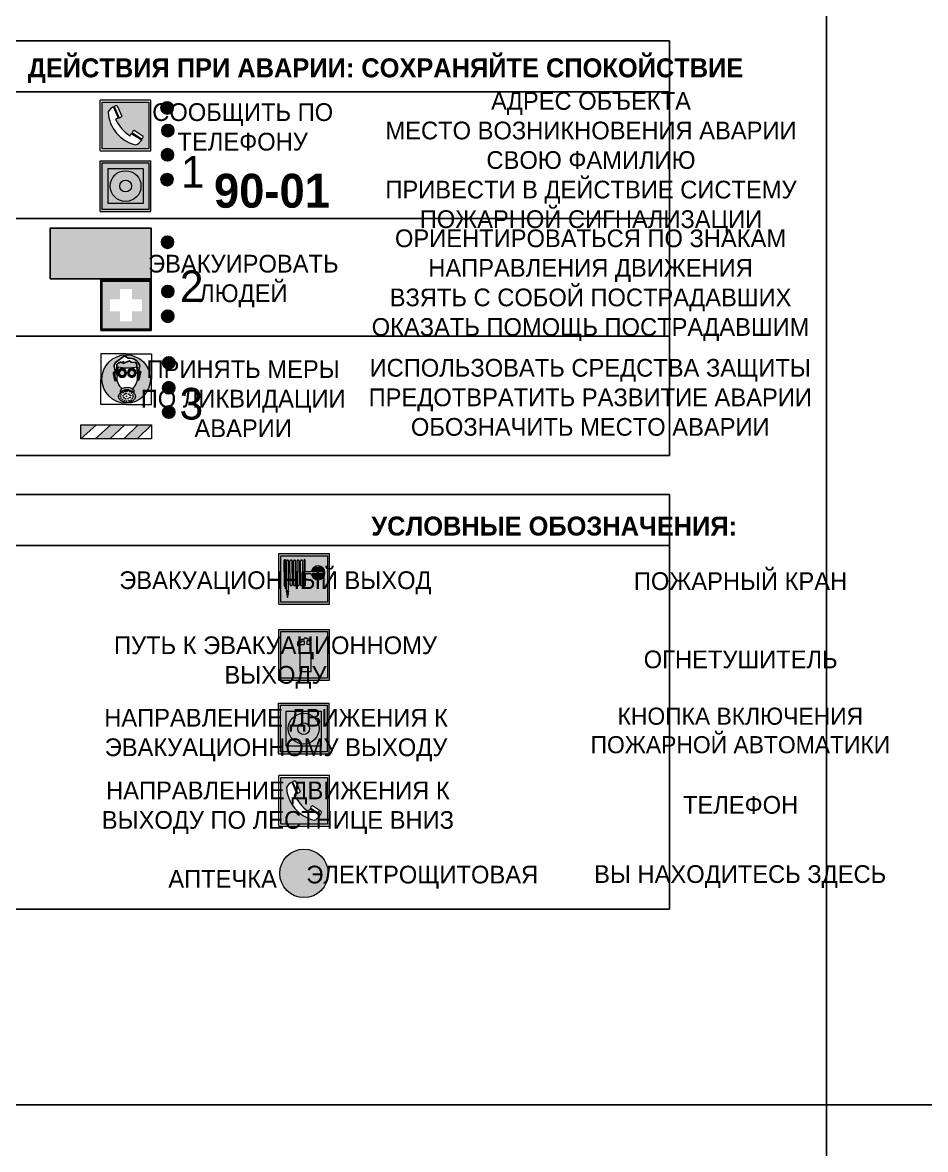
# Model space of a CAD drawing. Header units: millimetres. Extents: x 13810 to 67229, y 12374 to 21950.
# Drawn here: x 25297.8 to 25440.4, y 14932.6 to 15110.5 of the extents above; entities that cross this region are included whole.
import ezdxf

# ---------------------------------------------------------------- set-up
doc = ezdxf.new("R2010")
doc.units = ezdxf.units.MM
doc.styles.add('обычный', font='arial.ttf')

# ---------------------------------------------------------------- blocks, each defined once
blk = doc.blocks.new('A$C38D26F80')
h = blk.add_hatch(color=5)
h.dxf.hatch_style = 1
h.paths.add_polyline_path([(-8.77, -4.48, 1), (-0.19, -4.48, 1)])
h.paths.add_polyline_path([(-6.75, -3.58), (-6.75, -3.31), (-6.62, -3.22), (-6.5, -3.22), (-6.42, -3.3), (-6.39, -3.28), (-6.59, -2.23), (-6.59, -2.01), (-6.38, -1.58), (-4.76, -0.4), (-4.13, -0.79, -0.362848), (-2.1, -2.1, -0.201049), (-2.17, -2.48, 0.085434), (-2.26, -3.13), (-1.9, -3.16), (-2.25, -4.7), (-2.4, -4.59), (-2.43, -4.34), (-2.36, -4.34), (-2.14, -3.34), (-2.47, -3.42), (-2.58, -1.95), (-2.77, -1.58), (-3.58, -1.52), (-3.92, -1.26), (-5.05, -1.73), (-4.87, -1.39), (-5.41, -1.6), (-5.41, -1.46), (-6.13, -1.87), (-6.18, -3.5), (-6.56, -3.47), (-6.37, -4.59), (-6.16, -4.43), (-6.16, -4.66), (-6.36, -4.79), (-6.37, -4.8), (-6.51, -4.76)], flags=16)
h.paths.add_polyline_path([(-6.51, -4.76), (-6.36, -4.79), (-6.37, -4.8)], flags=0)
h.paths.add_polyline_path([(-5.92, -2.34, 0.089508), (-2.67, -2.35), (-2.48, -3.88, -0.268602), (-3.4, -6.18, 0.262449), (-5.2, -6.18, -0.268602), (-6.11, -3.88)], flags=16)
edge = h.paths.add_edge_path(flags=16)
edge.add_ellipse((-5.19, -3.41), major_axis=(0, 0.842), ratio=0.848992, start_angle=0, end_angle=360)
edge = h.paths.add_edge_path(flags=0)
edge.add_ellipse((-5.19, -3.39), major_axis=(0, 0.665), ratio=0.853798, start_angle=0, end_angle=360)
edge = h.paths.add_edge_path(flags=0)
edge.add_ellipse((-5.19, -3.4), major_axis=(0, 0.528), ratio=0.864094, start_angle=0, end_angle=360)
edge = h.paths.add_edge_path(flags=16)
edge.add_ellipse((-3.47, -3.4), major_axis=(0, 0.842), ratio=0.848992, start_angle=0, end_angle=360)
h.paths.add_polyline_path([(-3.13, -6.45), (-3.13, -6.84, 0.383174), (-5.57, -6.85), (-5.57, -6.49, -0.369952)], flags=16)
edge = h.paths.add_edge_path(flags=0)
edge.add_ellipse((-3.47, -3.39), major_axis=(0, 0.665), ratio=0.853798, start_angle=0, end_angle=360)
edge = h.paths.add_edge_path(flags=0)
edge.add_ellipse((-3.47, -3.4), major_axis=(0, 0.528), ratio=0.864094, start_angle=0, end_angle=360)
edge = h.paths.add_edge_path(flags=16)
edge.add_ellipse((-4.34, -7.57), major_axis=(-1.48, 0), ratio=0.744955, start_angle=0, end_angle=360)
h.paths.add_polyline_path([(-5.01, -6.85, -1), (-5.15, -6.85, -1)], flags=0)
h.paths.add_polyline_path([(-5.33, -7.14, -1), (-5.47, -7.14, -1)], flags=0)
h.paths.add_polyline_path([(-4.61, -6.71, -1), (-4.74, -6.71, -1)], flags=16)
h.paths.add_polyline_path([(-5.43, -7.51, -1), (-5.57, -7.51, -1)], flags=0)
h.paths.add_polyline_path([(-4.26, -6.67, -1), (-4.4, -6.67, -1)], flags=16)
h.paths.add_polyline_path([(-4.74, -7.14, -1), (-4.88, -7.14, -1)], flags=0)
h.paths.add_polyline_path([(-4.93, -7.43, -1), (-5.07, -7.43, -1)], flags=0)
h.paths.add_polyline_path([(-4.41, -7.07, -1), (-4.54, -7.07, -1)], flags=0)
h.paths.add_polyline_path([(-5.33, -7.87, -1), (-5.46, -7.87, -1)], flags=0)
h.paths.add_polyline_path([(-3.8, -6.71, -1), (-3.94, -6.71, -1)], flags=16)
h.paths.add_polyline_path([(-4.85, -7.78, -1), (-4.98, -7.78, -1)], flags=0)
h.paths.add_polyline_path([(-3.96, -7.14, -1), (-4.1, -7.14, -1)], flags=0)
h.paths.add_polyline_path([(-4.33, -7.53, -1), (-4.47, -7.53, -1)], flags=0)
h.paths.add_polyline_path([(-5.09, -8.12, -1), (-5.23, -8.12, -1)], flags=0)
h.paths.add_polyline_path([(-3.5, -6.94, -1), (-3.64, -6.94, -1)], flags=0)
h.paths.add_polyline_path([(-4.54, -7.97, -1), (-4.68, -7.97, -1)], flags=0)
h.paths.add_polyline_path([(-3.66, -7.39, -1), (-3.8, -7.39, -1)], flags=0)
h.paths.add_polyline_path([(-4.73, -8.35, -1), (-4.86, -8.35, -1)], flags=0)
h.paths.add_polyline_path([(-4.09, -7.96, -1), (-4.23, -7.96, -1)], flags=0)
h.paths.add_polyline_path([(-3.77, -7.74, -1), (-3.91, -7.74, -1)], flags=0)
h.paths.add_polyline_path([(-3.22, -7.27, -1), (-3.35, -7.27, -1)], flags=0)
h.paths.add_polyline_path([(-4.34, -8.4, -1), (-4.47, -8.4, -1)], flags=0)
h.paths.add_polyline_path([(-3.16, -7.61, -1), (-3.3, -7.61, -1)], flags=0)
h.paths.add_polyline_path([(-3.9, -8.35, -1), (-4.04, -8.35, -1)], flags=0)
h.paths.add_polyline_path([(-3.32, -7.91, -1), (-3.46, -7.91, -1)], flags=0)
h.paths.add_polyline_path([(-3.55, -8.23, -1), (-3.69, -8.23, -1)], flags=0)
at = {"color": 5, "lineweight": 5}
for p, q in [((-4.48, 0), (-8.96, 0)), ((-8.96, 0), (-8.96, -4.48)), ((-4.48, 0), (0, 0)), ((0, 0), (0, -4.48)), ((-6.59, -2.01), (-6.38, -1.58)), ((-6.38, -1.58), (-4.76, -0.4)), ((-6.13, -1.87), (-6.18, -3.5)), ((-5.41, -1.46), (-6.13, -1.87)), ((-4.87, -1.39), (-5.41, -1.6)), ((-5.41, -1.6), (-5.41, -1.46)), ((-3.92, -1.26), (-5.05, -1.73)), ((-5.05, -1.73), (-4.87, -1.39)), ((-4.76, -0.4), (-4.13, -0.79)), ((-3.58, -1.52), (-3.92, -1.26)), ((-2.77, -1.58), (-3.58, -1.52)), ((-2.58, -1.95), (-2.77, -1.58)), ((-2.47, -3.42), (-2.58, -1.95)), ((-6.75, -3.31), (-6.62, -3.22)), ((-6.75, -3.58), (-6.75, -3.31)), ((-6.51, -4.76), (-6.75, -3.58)), ((-6.62, -3.22), (-6.5, -3.22)), ((-6.59, -2.23), (-6.59, -2.01)), ((-6.39, -3.28), (-6.59, -2.23)), ((-6.18, -3.5), (-6.56, -3.47)), ((-6.56, -3.47), (-6.37, -4.59)), ((-6.5, -3.22), (-6.42, -3.3)), ((-6.42, -3.3), (-6.39, -3.28)), ((-5.92, -2.34), (-6.11, -3.88)), ((-2.67, -2.34), (-2.48, -3.88)), ((-2.14, -3.34), (-2.47, -3.42)), ((-2.36, -4.34), (-2.14, -3.34)), ((-1.9, -3.16), (-2.26, -3.13)), ((-2.25, -4.7), (-1.9, -3.16)), ((-8.96, -8.96), (-8.96, -4.48)), ((-6.37, -4.8), (-6.51, -4.76)), ((-6.37, -4.59), (-6.16, -4.43)), ((-6.16, -4.66), (-6.37, -4.8)), ((-6.16, -4.43), (-6.16, -4.66)), ((-2.43, -4.34), (-2.4, -4.59)), ((-2.43, -4.34), (-2.36, -4.34)), ((-2.4, -4.59), (-2.25, -4.7)), ((0, -8.96), (0, -4.48)), ((-5.57, -6.49), (-5.57, -6.85)), ((-3.13, -6.45), (-3.13, -6.84)), ((-4.48, -8.96), (-8.96, -8.96)), ((-4.48, -8.96), (0, -8.96))]:
    blk.add_line(p, q, dxfattribs=at)
at = {"color": 5}
for p, q in [((-6.59, -2.01), (-6.38, -1.58)), ((-6.38, -1.58), (-4.76, -0.4)), ((-6.13, -1.87), (-6.18, -3.5)), ((-5.41, -1.46), (-6.13, -1.87)), ((-4.87, -1.39), (-5.41, -1.6)), ((-5.41, -1.6), (-5.41, -1.46)), ((-3.92, -1.26), (-5.05, -1.73)), ((-5.05, -1.73), (-4.87, -1.39)), ((-4.76, -0.4), (-4.13, -0.79)), ((-3.58, -1.52), (-3.92, -1.26)), ((-2.77, -1.58), (-3.58, -1.52)), ((-2.58, -1.95), (-2.77, -1.58)), ((-2.47, -3.42), (-2.58, -1.95)), ((-6.75, -3.31), (-6.62, -3.22)), ((-6.75, -3.58), (-6.75, -3.31)), ((-6.51, -4.76), (-6.75, -3.58)), ((-6.62, -3.22), (-6.5, -3.22)), ((-6.59, -2.23), (-6.59, -2.01)), ((-6.39, -3.28), (-6.59, -2.23)), ((-6.18, -3.5), (-6.56, -3.47)), ((-6.56, -3.47), (-6.37, -4.59)), ((-6.5, -3.22), (-6.42, -3.3)), ((-6.42, -3.3), (-6.39, -3.28)), ((-2.14, -3.34), (-2.47, -3.42)), ((-2.36, -4.34), (-2.14, -3.34)), ((-2.26, -3.13), (-1.9, -3.16)), ((-1.9, -3.16), (-2.25, -4.7)), ((-6.37, -4.8), (-6.51, -4.76)), ((-6.36, -4.79), (-6.51, -4.76)), ((-6.37, -4.59), (-6.16, -4.43)), ((-6.16, -4.66), (-6.37, -4.8)), ((-6.16, -4.66), (-6.36, -4.79)), ((-6.16, -4.43), (-6.16, -4.66)), ((-2.4, -4.59), (-2.43, -4.34)), ((-2.43, -4.34), (-2.36, -4.34)), ((-2.25, -4.7), (-2.4, -4.59))]:
    blk.add_line(p, q, dxfattribs=at)
at = {"color": 5, "lineweight": 5}
for centre, radius in [((-4.48, -4.48), 4.29), ((-5.5, -7.51), 0.0678), ((-5.4, -7.14), 0.0678), ((-5.4, -7.87), 0.0678), ((-5.08, -6.85), 0.0678), ((-5, -7.43), 0.0678), ((-4.91, -7.78), 0.0678), ((-4.81, -7.14), 0.0678), ((-4.67, -6.71), 0.0678), ((-4.61, -7.97), 0.0678), ((-4.47, -7.07), 0.0678), ((-4.4, -7.53), 0.0678), ((-4.33, -6.67), 0.0678), ((-4.16, -7.96), 0.0678), ((-4.03, -7.14), 0.0678), ((-3.87, -6.71), 0.0678), ((-3.84, -7.74), 0.0678), ((-3.73, -7.39), 0.0678), ((-3.57, -6.94), 0.0678), ((-3.39, -7.91), 0.0678), ((-3.28, -7.27), 0.0678), ((-3.23, -7.61), 0.0678), ((-5.16, -8.12), 0.0678), ((-4.79, -8.35), 0.0678), ((-4.4, -8.4), 0.0678), ((-3.97, -8.35), 0.0678), ((-3.62, -8.23), 0.0678)]:
    blk.add_circle(centre, radius, dxfattribs=at)
at = {"color": 5}
for centre, radius, start, end in [((-3.89, -2.66), 1.88, 17.387, 97.1599), ((-0.35, -3.07), 1.91, 162.2553, 181.7878), ((-2.6, -2.2), 0.511, 326.3906, 11.8614)]:
    blk.add_arc(centre, radius, start, end, dxfattribs=at)
at = {"color": 5, "lineweight": 5}
for centre, radius, start, end in [((-3.66, -4.24), 2.47, 171.573, 231.7124), ((-4.28, 6.66), 9.15, 259.6987, 280.1569), ((-4.93, -4.24), 2.47, 308.2876, 8.427), ((-0.47, -3.05), 1.79, 161.5846, 182.4584), ((-2.6, -2.2), 0.513, 326.4781, 11.7739), ((-4.3, -7.78), 1.83, 60.5889, 119.4111), ((-4.33, -7.88), 1.87, 50.358, 131.5662), ((-4.34, -8.2), 1.82, 48.4943, 132.3565)]:
    blk.add_arc(centre, radius, start, end, dxfattribs=at)
for centre, major_axis, ratio in [((-5.19, -3.41), (0, 0.842), 0.848992), ((-5.19, -3.39), (0, 0.665), 0.853798), ((-5.19, -3.4), (0, 0.528), 0.864094), ((-3.47, -3.4), (0, 0.842), 0.848992), ((-3.47, -3.39), (0, 0.665), 0.853798), ((-3.47, -3.4), (0, 0.528), 0.864094), ((-4.34, -7.57), (-1.48, 0), 0.744955)]:
    blk.add_ellipse(centre, major_axis=major_axis, ratio=ratio, dxfattribs=at)
blk = doc.blocks.new('A$C47DD6509')
at = {"lineweight": 5}
for points in [[(-8.69, 0), (-11.19, 0), (-11.19, -2.22)], [(-4.22, 0), (-6.45, 0), (-8.91, -2.22), (-6.61, -2.22)], [(0, 0), (-2.09, 0), (-4.36, -2.22), (-2.29, -2.22)]]:
    blk.add_hatch(color=242, dxfattribs=at).paths.add_polyline_path(points)
at = {"color": 242, "lineweight": 5}
for p, q in [((-11.19, -2.22), (-8.69, 0)), ((-11.19, -2.22), (-11.19, 0)), ((-11.19, 0), (-8.69, 0)), ((-11.19, 0), (0, 0)), ((-8.91, -2.22), (-6.45, 0)), ((-6.61, -2.22), (-4.22, 0)), ((-4.36, -2.22), (-2.09, 0)), ((-2.29, -2.22), (0, 0)), ((0, 0), (0, -2.22)), ((0, -2.22), (-11.19, -2.22))]:
    blk.add_line(p, q, dxfattribs=at)
blk = doc.blocks.new('A$C32E8229D')
at = {"true_color": 0xffffff}
blk.add_hatch(color=7, dxfattribs=at).paths.add_polyline_path([(0, 0), (0, -8), (16, -8), (16, 0)])
h = blk.add_hatch(color=126)
h.paths.add_polyline_path([(0.2, -0.2), (15.8, -0.2), (15.8, -7.8), (0.2, -7.8)])
h.paths.add_polyline_path([(13.49, -2.05), (12.08, -2.05), (11.37, -2.63, 0.162397), (11.29, -2.84), (11.29, -3.63), (10.35, -3.63), (10.35, -4.05), (11.68, -4.05), (11.68, -3.48), (12.26, -4.28), (11.29, -5.1), (11.29, -6.78), (11.85, -6.78), (11.85, -5.44), (12.8, -4.64), (12.8, -5.94), (14.46, -5.94), (14.46, -5.39), (13.45, -5.39), (13.45, -3.97), (12.46, -2.59), (13.15, -2.59), (13.69, -3.34), (14.18, -3)], flags=16)
h.paths.add_polyline_path([(10.74, -1.82, 1), (11.8, -1.82, 1)], flags=16)
h.paths.add_polyline_path([(9.39, -3.59), (5.99, -3.59), (6.56, -3.03), (5.91, -3.03), (5.1, -3.83), (5.91, -4.64), (6.56, -4.64), (5.99, -4.09), (9.39, -4.09)], flags=16)
h.paths.add_polyline_path([(4.29, -1.08), (1.72, -1.08), (1.72, -6.6), (4.29, -6.6)], flags=16)
at = {"color": 126}
blk.add_lwpolyline([(16, -8), (0, -8), (0, 0), (16, 0)], close=True, dxfattribs=at)
blk = doc.blocks.new('A$C18900ED3')
h = blk.add_hatch(color=126)
h.paths.add_polyline_path([(-0.18, -0.18), (-7.02, -0.18), (-7.02, -7.02), (-0.18, -7.02)])
h.paths.add_polyline_path([(-5.89, -4.46), (-5.89, -2.77), (-4.46, -2.77), (-4.46, -1.31), (-2.77, -1.31), (-2.77, -2.77), (-1.33, -2.77), (-1.33, -4.46), (-2.77, -4.46), (-2.77, -5.89), (-4.46, -5.89), (-4.46, -4.46)], flags=16)
at = {"color": 126}
for p, q in [((-7.2, 0), (-7.2, -7.2)), ((0, 0), (-7.2, 0)), ((0, -7.2), (0, 0)), ((-7.02, -7.02), (-7.02, -0.18)), ((-7.02, -0.18), (-0.18, -0.18)), ((-0.18, -0.18), (-0.18, -7.02)), ((-7.2, -7.2), (0, -7.2)), ((-0.18, -7.02), (-7.02, -7.02))]:
    blk.add_line(p, q, dxfattribs=at)
blk = doc.blocks.new('A$C456E1F9C')
at = {"lineweight": 5}
h = blk.add_hatch(color=242, dxfattribs=at)
h.paths.add_polyline_path([(0.51, -1.47), (0.51, -13.26), (12.29, -13.26), (12.29, -1.47)])
h.paths.add_polyline_path([(5.42, -4.95, -0.254479), (4.78, -5.4), (3.52, -2.53, -0.209735), (4.23, -2.4)], flags=16)
h.paths.add_polyline_path([(8.53, -8.6), (10.87, -10.17), (10.54, -10.76), (8.03, -9.13, -0.192251)], flags=16)
h.paths.add_polyline_path([(4.61, -5.49, 0.005518), (3.87, -5.72, 0.128647), (7.49, -10.01, 0.00809), (7.83, -9.33), (10.47, -10.97, -0.16736), (8.99, -12.25, -0.327862), (1.95, -3.95, -0.166952), (3.36, -2.62)], flags=16)
at = {"color": 242, "lineweight": 5}
for p, q in [((0, -13.77), (0, -0.97)), ((12.8, -0.97), (0, -0.97)), ((4.61, -5.49), (3.36, -2.62)), ((3.52, -2.53), (4.78, -5.4)), ((4.23, -2.4), (5.42, -4.95)), ((12.8, -13.77), (12.8, -0.97)), ((7.83, -9.33), (10.47, -10.97)), ((8.03, -9.13), (10.54, -10.76)), ((10.81, -10.12), (8.53, -8.6)), ((10.54, -10.76), (10.8, -10.3)), ((10.8, -10.3), (10.81, -10.12)), ((0, -13.77), (12.8, -13.77))]:
    blk.add_line(p, q, dxfattribs=at)
blk.add_lwpolyline([(0.51, -1.47), (12.29, -1.47), (12.29, -13.26), (0.51, -13.26)], close=True, dxfattribs=at)
for centre, radius, start, end in [((4.59, -5.34), 2.99, 114.2845, 152.1974), ((4.02, -3.27), 0.891, 76.3284, 123.7092), ((11.12, -3.31), 9.19, 183.9915, 256.6009), ((14.98, -39.1), 35.17, 107.1487, 108.4135), ((4.68, -4.59), 0.824, 276.9621, 334.0723), ((13.86, -0.94), 11.08, 205.5536, 234.8762), ((-13.31, 0.8), 23.44, 332.5487, 334.4027), ((8.94, -9.5), 0.989, 114.4092, 157.9388), ((7.87, -9.46), 3, 291.9291, 329.9329)]:
    blk.add_arc(centre, radius, start, end, dxfattribs=at)
blk = doc.blocks.new('A$C54414219')
at = {"true_color": 0xffffff}
h = blk.add_hatch(color=7, dxfattribs=at)
h.paths.add_polyline_path([(2.39, -9.45), (2.39, -18.3), (11.23, -18.3), (11.23, -9.45)], flags=0)
h.paths.add_polyline_path([(10.71, -13.87, -1), (2.92, -13.87, -1)], flags=0)
h.paths.add_polyline_path([(8.3, -13.87, -1), (5.33, -13.87, -1)], flags=0)
h.paths.add_polyline_path([(0.41, -7.47), (0.41, -20.27), (13.21, -20.27), (13.21, -7.47)])
h.paths.add_polyline_path([(0.92, -19.77), (12.71, -19.77), (12.71, -7.98), (0.92, -7.98)], flags=16)
h.paths.add_polyline_path([(11.23, -9.45), (11.23, -18.3), (2.39, -18.3), (2.39, -9.45)], flags=0)
at = {"lineweight": 5}
h = blk.add_hatch(color=242, dxfattribs=at)
h.paths.add_polyline_path([(12.71, -7.98), (0.92, -7.98), (0.92, -19.77), (12.71, -19.77)])
h.paths.add_polyline_path([(11.23, -18.3), (2.39, -18.3), (2.39, -9.45), (11.23, -9.45)], flags=16)
h.paths.add_polyline_path([(10.71, -13.87, -1), (2.92, -13.87, -1)], flags=0)
h.paths.add_polyline_path([(8.3, -13.87, -1), (5.33, -13.87, -1)], flags=0)
at = {"true_color": 0xffffff}
h = blk.add_hatch(color=7, dxfattribs=at)
h.paths.add_polyline_path([(2.39, -9.45), (2.39, -18.3), (11.23, -18.3), (11.23, -9.45)])
h.paths.add_polyline_path([(10.71, -13.87, -1), (2.92, -13.87, -1)], flags=16)
h.paths.add_polyline_path([(8.3, -13.87, -1), (5.33, -13.87, -1)], flags=0)
at = {"lineweight": 5}
h = blk.add_hatch(color=242, dxfattribs=at)
h.paths.add_polyline_path([(2.92, -13.87, 1), (10.71, -13.87, 1)])
h.paths.add_polyline_path([(8.3, -13.87, -1), (5.33, -13.87, -1)], flags=16)
at = {"color": 242, "lineweight": 5}
for p, q in [((0.41, -20.27), (0.41, -7.47)), ((0.41, -7.47), (13.21, -7.47)), ((0.41, -7.47), (13.21, -7.47)), ((13.21, -20.27), (13.21, -7.47)), ((0.41, -20.27), (13.21, -20.27))]:
    blk.add_line(p, q, dxfattribs=at)
for points in [[(0.92, -7.98), (12.71, -7.98), (12.71, -19.77), (0.92, -19.77)], [(2.39, -9.45), (11.23, -9.45), (11.23, -18.3), (2.39, -18.3)]]:
    blk.add_lwpolyline(points, close=True, dxfattribs=at)
for radius in [3.89, 1.49]:
    blk.add_circle((6.81, -13.87), radius, dxfattribs=at)
blk = doc.blocks.new('A$C37112FD5')
at = {"true_color": 0xf5f5ff}
h = blk.add_hatch(color=7, dxfattribs=at)
h.dxf.hatch_style = 1
h.paths.add_polyline_path([(12.8, -7.4), (0, -7.4), (0, -20.2), (12.8, -20.2)])
h.paths.add_polyline_path([(12.29, -7.91), (12.29, -19.69), (0.51, -19.69), (0.51, -7.91)], flags=16)
h.paths.add_polyline_path([(4.98, -9.04, -0.42597), (5.17, -9.22), (5.17, -12.25), (5.17, -15.29, -0.432244), (4.98, -15.47), (4.83, -15.47, -0.42597), (4.64, -15.29), (4.64, -12.25), (4.64, -9.22, -0.432244), (4.83, -9.04)], flags=0)
h.paths.add_polyline_path([(4.28, -9.22), (4.28, -12.25), (4.28, -15.29, -0.432244), (4.09, -15.47), (3.94, -15.47, -0.42597), (3.75, -15.29), (3.75, -12.25), (3.75, -9.22, -0.432244), (3.94, -9.04), (4.09, -9.04, -0.42597)], flags=0)
h.paths.add_polyline_path([(5.72, -9.04), (5.87, -9.04, -0.42597), (6.06, -9.22), (6.06, -12.25), (6.06, -15.29, -0.432244), (5.87, -15.47), (5.72, -15.47, -0.42597), (5.53, -15.29), (5.53, -12.25), (5.53, -9.22, -0.432244)], flags=0)
h.paths.add_polyline_path([(6.42, -8.9), (6.5, -8.9, -0.42597), (6.69, -9.08), (6.69, -12.03), (8.21, -12.03, -15.824349), (8.21, -12.47), (6.69, -12.47), (6.69, -15.42, -0.432244), (6.5, -15.6), (6.42, -15.6)], flags=0)
h.paths.add_polyline_path([(3.39, -9.22), (3.39, -12.25), (3.39, -15.29, -0.432244), (3.2, -15.47), (3.05, -15.47, -0.42597), (2.85, -15.29), (2.85, -12.25), (2.85, -9.22, -0.432244), (3.05, -9.04), (3.2, -9.04, -0.42597)], flags=0)
h.paths.add_polyline_path([(2.5, -9.22), (2.5, -16.71), (1.96, -16.71), (1.96, -9.22, -0.432244), (2.15, -9.04), (2.31, -9.04, -0.42597)], flags=0)
h.paths.add_polyline_path([(1.61, -8.9), (1.61, -15.6), (1.57, -15.6, -0.42597), (1.37, -15.42), (1.37, -12.03), (1.37, -9.09, -0.432244), (1.57, -8.9)], flags=0)
h.paths.add_polyline_path([(9.76, -10.81), (9.76, -12.03), (8.49, -12.03, -0.336371)], flags=0)
h.paths.add_polyline_path([(8.49, -12.47), (9.76, -12.47), (9.76, -13.7, -0.336371)], flags=0)
h.paths.add_polyline_path([(10.11, -10.81, -0.336371), (11.38, -12.03), (10.11, -12.03)], flags=0)
h.paths.add_polyline_path([(10.11, -12.47), (11.38, -12.47, -0.336371), (10.11, -13.7)], flags=0)
h.paths.add_polyline_path([(2.5, -16.84), (2.5, -17.05), (1.97, -17.05), (1.97, -16.84)], flags=0)
h.paths.add_polyline_path([(2.5, -17.24, -0.033778), (2.24, -18.6, -0.033778), (1.97, -17.24)], flags=0)
h = blk.add_hatch(color=242)
h.dxf.hatch_style = 1
h.paths.add_polyline_path([(12.29, -7.91), (0.51, -7.91), (0.51, -19.69), (12.29, -19.69)])
h.paths.add_polyline_path([(6.42, -15.6), (6.42, -8.9), (6.5, -8.9, -0.42597), (6.69, -9.08), (6.69, -12.03), (8.21, -12.03, -15.824349), (8.21, -12.47), (6.69, -12.47), (6.69, -15.42, -0.432244), (6.5, -15.6)], flags=16)
h.paths.add_polyline_path([(5.87, -15.47), (5.72, -15.47, -0.42597), (5.53, -15.29), (5.53, -12.25), (5.53, -9.22, -0.432244), (5.72, -9.04), (5.87, -9.04, -0.42597), (6.06, -9.22), (6.06, -12.25), (6.06, -15.29, -0.432244)], flags=16)
h.paths.add_polyline_path([(4.98, -15.47), (4.83, -15.47, -0.42597), (4.64, -15.29), (4.64, -12.25), (4.64, -9.22, -0.432244), (4.83, -9.04), (4.98, -9.04, -0.42597), (5.17, -9.22), (5.17, -12.25), (5.17, -15.29, -0.432244)], flags=16)
h.paths.add_polyline_path([(4.09, -15.47), (3.94, -15.47, -0.42597), (3.75, -15.29), (3.75, -12.25), (3.75, -9.22, -0.432244), (3.94, -9.04), (4.09, -9.04, -0.42597), (4.28, -9.22), (4.28, -12.25), (4.28, -15.29, -0.432244)], flags=16)
h.paths.add_polyline_path([(3.2, -15.47), (3.05, -15.47, -0.42597), (2.85, -15.29), (2.85, -12.25), (2.85, -9.22, -0.432244), (3.05, -9.04), (3.2, -9.04, -0.42597), (3.39, -9.22), (3.39, -12.25), (3.39, -15.29, -0.432244)], flags=16)
h.paths.add_polyline_path([(2.5, -17.05), (1.97, -17.05), (1.97, -16.84), (2.5, -16.84)], flags=16)
h.paths.add_polyline_path([(2.5, -17.24, -0.033778), (2.24, -18.6, -0.033778), (1.97, -17.24)], flags=16)
h.paths.add_polyline_path([(2.5, -16.71), (1.96, -16.71), (1.96, -9.22, -0.432244), (2.15, -9.04), (2.31, -9.04, -0.42597), (2.5, -9.22)], flags=16)
h.paths.add_polyline_path([(1.61, -15.6), (1.57, -15.6, -0.42597), (1.37, -15.42), (1.37, -12.03), (1.37, -9.09, -0.432244), (1.57, -8.9), (1.61, -8.9)], flags=16)
h.paths.add_polyline_path([(8.49, -12.47), (9.76, -12.47), (9.76, -13.7, -0.336371)], flags=0)
h.paths.add_polyline_path([(10.11, -13.7), (10.11, -12.47), (11.38, -12.47, -0.336371)], flags=0)
h.paths.add_polyline_path([(8.49, -12.03, -0.336371), (9.76, -10.81), (9.76, -12.03)], flags=0)
h.paths.add_polyline_path([(10.11, -12.03), (10.11, -10.81, -0.336371), (11.38, -12.03)], flags=0)
h = blk.add_hatch(color=7, dxfattribs=at)
h.dxf.hatch_style = 1
h.paths.add_polyline_path([(1.61, -8.9), (1.57, -8.9, 0.432244), (1.37, -9.09), (1.37, -12.03), (1.37, -15.42, 0.42597), (1.57, -15.6), (1.61, -15.6)])
h.paths.add_polyline_path([(2.5, -9.22, 0.42597), (2.31, -9.04), (2.15, -9.04, 0.432244), (1.96, -9.22), (1.96, -16.71), (2.5, -16.71)])
h.paths.add_polyline_path([(2.5, -16.84), (1.97, -16.84), (1.97, -17.05), (2.5, -17.05)])
h.paths.add_polyline_path([(2.5, -17.24), (1.97, -17.24, 0.033778), (2.24, -18.6, 0.033778)])
h.paths.add_polyline_path([(3.39, -12.25), (3.39, -9.22, 0.42597), (3.2, -9.04), (3.05, -9.04, 0.432244), (2.85, -9.22), (2.85, -12.25), (2.85, -15.29, 0.42597), (3.05, -15.47), (3.2, -15.47, 0.432244), (3.39, -15.29)])
h.paths.add_polyline_path([(4.28, -12.25), (4.28, -9.22, 0.42597), (4.09, -9.04), (3.94, -9.04, 0.432244), (3.75, -9.22), (3.75, -12.25), (3.75, -15.29, 0.42597), (3.94, -15.47), (4.09, -15.47, 0.432244), (4.28, -15.29)])
h.paths.add_polyline_path([(5.17, -12.25), (5.17, -9.22, 0.42597), (4.98, -9.04), (4.83, -9.04, 0.432244), (4.64, -9.22), (4.64, -12.25), (4.64, -15.29, 0.42597), (4.83, -15.47), (4.98, -15.47, 0.432244), (5.17, -15.29)])
h.paths.add_polyline_path([(6.06, -12.25), (6.06, -9.22, 0.42597), (5.87, -9.04), (5.72, -9.04, 0.432244), (5.53, -9.22), (5.53, -12.25), (5.53, -15.29, 0.42597), (5.72, -15.47), (5.87, -15.47, 0.432244), (6.06, -15.29)])
h.paths.add_polyline_path([(6.69, -12.47), (8.21, -12.47, 15.824349), (8.21, -12.03), (6.69, -12.03), (6.69, -9.08, 0.42597), (6.5, -8.9), (6.42, -8.9), (6.42, -15.6), (6.5, -15.6, 0.432244), (6.69, -15.42)])
h.paths.add_polyline_path([(8.49, -12.47), (9.76, -12.47), (9.76, -13.7, -0.336371)], flags=16)
h.paths.add_polyline_path([(8.49, -12.03, -0.336371), (9.76, -10.81), (9.76, -12.03)], flags=16)
h.paths.add_polyline_path([(10.11, -12.47), (11.38, -12.47, -0.336371), (10.11, -13.7)], flags=16)
h.paths.add_polyline_path([(10.11, -12.03), (10.11, -10.81, -0.336371), (11.38, -12.03)], flags=16)
h = blk.add_hatch(color=242)
h.dxf.hatch_style = 1
h.paths.add_polyline_path([(9.76, -10.81, 0.336371), (8.49, -12.03), (9.76, -12.03)])
h.paths.add_polyline_path([(10.11, -10.81), (10.11, -12.03), (11.38, -12.03, 0.336371)])
h.paths.add_polyline_path([(11.38, -12.47), (10.11, -12.47), (10.11, -13.7, 0.336371)])
h.paths.add_polyline_path([(9.76, -12.47), (8.49, -12.47, 0.336371), (9.76, -13.7)])
at = {"color": 242, "lineweight": 5}
for p, q in [((0, -20.2), (0, -7.4)), ((0, -7.4), (12.8, -7.4)), ((12.8, -20.2), (12.8, -7.4)), ((1.37, -12.03), (1.37, -9.08)), ((1.57, -8.9), (1.61, -8.9)), ((1.61, -8.9), (1.61, -15.6)), ((1.96, -16.71), (1.96, -9.22)), ((2.15, -9.04), (2.31, -9.04)), ((2.5, -16.71), (2.5, -9.22)), ((2.85, -12.25), (2.85, -9.22)), ((3.05, -9.04), (3.2, -9.04)), ((3.39, -12.25), (3.39, -9.22)), ((3.75, -12.25), (3.75, -9.22)), ((3.94, -9.04), (4.09, -9.04)), ((4.28, -12.25), (4.28, -9.22)), ((4.64, -12.25), (4.64, -9.22)), ((4.83, -9.04), (4.98, -9.04)), ((5.17, -12.25), (5.17, -9.22)), ((5.53, -12.25), (5.53, -9.22)), ((5.72, -9.04), (5.87, -9.04)), ((6.06, -12.25), (6.06, -9.22)), ((6.42, -8.9), (6.42, -15.6)), ((6.5, -8.9), (6.42, -8.9)), ((6.69, -12.03), (6.69, -9.08)), ((9.76, -10.81), (9.76, -12.03)), ((10.11, -10.81), (10.11, -12.03)), ((1.37, -12.03), (1.37, -15.42)), ((2.85, -12.25), (2.85, -15.29)), ((3.39, -12.25), (3.39, -15.29)), ((3.75, -12.25), (3.75, -15.29)), ((4.28, -12.25), (4.28, -15.29)), ((4.64, -12.25), (4.64, -15.29)), ((5.17, -12.25), (5.17, -15.29)), ((5.53, -12.25), (5.53, -15.29)), ((6.06, -12.25), (6.06, -15.29)), ((8.21, -12.03), (6.69, -12.03)), ((8.21, -12.47), (6.69, -12.47)), ((6.69, -12.47), (6.69, -15.42)), ((9.76, -12.03), (8.49, -12.03)), ((9.76, -12.47), (8.49, -12.47)), ((9.76, -12.47), (9.76, -13.7)), ((11.38, -12.03), (10.11, -12.03)), ((11.38, -12.47), (10.11, -12.47)), ((10.11, -12.47), (10.11, -13.7)), ((1.57, -15.6), (1.61, -15.6)), ((1.96, -16.71), (2.5, -16.71)), ((1.97, -16.84), (2.5, -16.84)), ((1.97, -17.05), (1.97, -16.84)), ((2.5, -17.05), (1.97, -17.05)), ((2.5, -16.84), (2.5, -17.05)), ((3.05, -15.47), (3.2, -15.47)), ((3.94, -15.47), (4.09, -15.47)), ((4.83, -15.47), (4.98, -15.47)), ((5.72, -15.47), (5.87, -15.47)), ((6.42, -15.6), (6.5, -15.6)), ((1.97, -17.24), (2.5, -17.24)), ((0, -20.2), (12.8, -20.2))]:
    blk.add_line(p, q, dxfattribs=at)
blk.add_lwpolyline([(0.51, -7.91), (12.29, -7.91), (12.29, -19.69), (0.51, -19.69)], close=True, dxfattribs=at)
for centre, radius, start, end in [((1.56, -9.09), 0.182, 87.1027, 180.6071), ((2.15, -9.22), 0.182, 87.1027, 180.6071), ((2.32, -9.22), 0.182, 359.3929, 92.8973), ((3.04, -9.22), 0.182, 87.1027, 180.6071), ((3.21, -9.22), 0.182, 359.3929, 92.8973), ((3.93, -9.22), 0.182, 87.1027, 180.6071), ((4.1, -9.22), 0.182, 359.3929, 92.8973), ((4.82, -9.22), 0.182, 87.1027, 180.6071), ((4.99, -9.22), 0.182, 359.3929, 92.8973), ((5.71, -9.22), 0.182, 87.1027, 180.6071), ((5.88, -9.22), 0.182, 359.3929, 92.8973), ((6.51, -9.09), 0.182, 359.3929, 92.8973), ((9.93, -12.25), 1.74, 187.2319, 172.7681), ((9.93, -12.25), 1.46, 96.9927, 171.3585), ((9.93, -12.25), 1.46, 8.6415, 83.0073), ((9.93, -12.25), 1.46, 188.6415, 263.0073), ((9.93, -12.25), 1.46, 276.9927, 351.3585), ((1.56, -15.42), 0.182, 179.3929, 272.8973), ((3.04, -15.29), 0.182, 179.3929, 272.8973), ((3.21, -15.29), 0.182, 267.1027, 0.6071), ((3.93, -15.29), 0.182, 179.3929, 272.8973), ((4.1, -15.29), 0.182, 267.1027, 0.6071), ((4.82, -15.29), 0.182, 179.3929, 272.8973), ((4.99, -15.29), 0.182, 267.1027, 0.6071), ((5.71, -15.29), 0.182, 179.3929, 272.8973), ((5.88, -15.29), 0.182, 267.1027, 0.6071), ((6.51, -15.42), 0.182, 267.1027, 0.6071), ((12.17, -15.98), 10.27, 187.041, 194.7793), ((-7.7, -15.98), 10.27, 345.2207, 352.959)]:
    blk.add_arc(centre, radius, start, end, dxfattribs=at)
blk = doc.blocks.new('A$C7B8C2D5B')
at = {"lineweight": 0}
h = blk.add_hatch(color=5, dxfattribs=at)
h.dxf.hatch_style = 1
h.paths.add_polyline_path([(1.397, -3.024, 1), (-2.112, -3.024, 1)])
at = {"color": 5, "lineweight": 0}
blk.add_circle((-0.358, -3.024), 1.755, dxfattribs=at)
blk = doc.blocks.new('A$C3AD82952')
at = {"true_color": 0xf5f5ff}
h = blk.add_hatch(color=7, dxfattribs=at)
h.dxf.hatch_style = 1
h.paths.add_polyline_path([(8.21, 8.73, 0.414214), (7.89, 9.05), (7.22, 9.05), (7.22, 9.92), (7.59, 9.92, 1), (7.57, 10.36), (7.22, 10.36), (7.22, 10.6), (6.43, 10.6), (6.43, 10.36), (6.01, 10.36), (4.74, 9.59), (4.74, 8.69), (4.98, 8.73), (4.98, 9.26), (6.12, 9.91), (6.43, 9.91), (6.43, 9.05), (5.76, 9.05, 0.414214), (5.44, 8.73), (5.44, 2.2), (8.21, 2.2)], flags=0)
h.paths.add_polyline_path([(12.8, 12.8), (0, 12.8), (0, 0), (12.8, 0)])
h.paths.add_polyline_path([(0.51, 12.29), (12.29, 12.29), (12.29, 0.51), (0.51, 0.51)], flags=16)
h.paths.add_polyline_path([(4.74, 9.59), (6.01, 10.36), (6.43, 10.36), (6.43, 10.6), (7.22, 10.6), (7.22, 10.36), (7.59, 10.36, -0.94586), (7.59, 9.92), (7.22, 9.92), (7.22, 9.05), (7.89, 9.05, -0.414214), (8.21, 8.73), (8.21, 2.2), (5.44, 2.2), (5.44, 8.73, -0.414214), (5.76, 9.05), (6.43, 9.05), (6.43, 9.91), (6.12, 9.91), (4.98, 9.26), (4.98, 8.73), (4.74, 8.69)], flags=0)
h = blk.add_hatch(color=242)
h.dxf.hatch_style = 1
h.paths.add_polyline_path([(12.29, 12.29), (0.51, 12.29), (0.51, 0.51), (12.29, 0.51)])
h.paths.add_polyline_path([(4.74, 8.69), (4.74, 9.59), (6.01, 10.36), (6.43, 10.36), (6.43, 10.6), (7.22, 10.6), (7.22, 10.36), (7.59, 10.36, -0.94586), (7.59, 9.92), (7.22, 9.92), (7.22, 9.05), (7.89, 9.05, -0.414214), (8.21, 8.73), (8.21, 2.2), (5.44, 2.2), (5.44, 8.73, -0.414214), (5.76, 9.05), (6.43, 9.05), (6.43, 9.91), (6.12, 9.91), (4.98, 9.26), (4.98, 8.73)], flags=16)
h = blk.add_hatch(color=7, dxfattribs=at)
h.dxf.hatch_style = 1
h.paths.add_polyline_path([(8.21, 8.73, 0.414214), (7.89, 9.05), (7.22, 9.05), (7.22, 9.92), (7.59, 9.92, 1), (7.57, 10.36), (7.22, 10.36), (7.22, 10.6), (6.43, 10.6), (6.43, 10.36), (6.01, 10.36), (4.74, 9.59), (4.74, 8.69), (4.98, 8.73), (4.98, 9.26), (6.12, 9.91), (6.43, 9.91), (6.43, 9.05), (5.76, 9.05, 0.414214), (5.44, 8.73), (5.44, 2.2), (8.21, 2.2)])
at = {"color": 242, "lineweight": 5}
for p, q in [((0, 0), (0, 12.8)), ((0, 12.8), (12.8, 12.8)), ((12.8, 0), (12.8, 12.8)), ((6.01, 10.36), (4.74, 9.59)), ((4.74, 9.59), (4.74, 8.69)), ((4.74, 8.69), (4.98, 8.73)), ((4.98, 9.26), (6.12, 9.91)), ((4.98, 8.73), (4.98, 9.26)), ((5.44, 2.2), (5.44, 8.73)), ((5.76, 9.05), (6.43, 9.05)), ((6.01, 10.36), (6.43, 10.36)), ((6.12, 9.91), (6.43, 9.91)), ((7.22, 10.6), (6.43, 10.6)), ((6.43, 10.6), (6.43, 10.36)), ((6.43, 9.91), (6.43, 9.05)), ((7.22, 10.36), (7.22, 10.6)), ((7.59, 10.36), (7.22, 10.36)), ((7.22, 9.05), (7.22, 9.92)), ((7.59, 9.92), (7.22, 9.92)), ((7.89, 9.05), (7.22, 9.05)), ((8.21, 2.2), (8.21, 8.73)), ((0, 0), (12.8, 0)), ((5.44, 2.2), (8.21, 2.2))]:
    blk.add_line(p, q, dxfattribs=at)
blk.add_lwpolyline([(0.51, 12.29), (12.29, 12.29), (12.29, 0.51), (0.51, 0.51)], close=True, dxfattribs=at)
for centre, radius, start, end in [((5.76, 8.73), 0.32, 90, 180), ((7.58, 10.14), 0.223, 273.1875, 86.8125), ((7.89, 8.73), 0.32, 0, 90)]:
    blk.add_arc(centre, radius, start, end, dxfattribs=at)

msp = doc.modelspace()

# ---------------------------------------------------------------- hatches: boundary and pattern name
at = {"lineweight": 0}
h = msp.add_hatch(color=256, dxfattribs=at)
h.dxf.hatch_style = 1
h.paths.add_polyline_path([(25319.7, 15097.05, 1), (25321.63, 15097.05, 1)])
h = msp.add_hatch(color=256, dxfattribs=at)
h.dxf.hatch_style = 1
h.paths.add_polyline_path([(25319.8, 15093.47, 1), (25321.73, 15093.47, 1)])
h = msp.add_hatch(color=256, dxfattribs=at)
h.dxf.hatch_style = 1
h.paths.add_polyline_path([(25319.76, 15089.66, 1), (25321.7, 15089.66, 1)])
h = msp.add_hatch(color=256, dxfattribs=at)
h.dxf.hatch_style = 1
h.paths.add_polyline_path([(25319.68, 15085.73, 1), (25321.61, 15085.73, 1)])
h = msp.add_hatch(color=256, dxfattribs=at)
h.dxf.hatch_style = 1
h.paths.add_polyline_path([(25319.77, 15075.84, 1), (25321.7, 15075.84, 1)])
h = msp.add_hatch(color=256, dxfattribs=at)
h.dxf.hatch_style = 1
h.paths.add_polyline_path([(25319.81, 15068.06, 1), (25321.74, 15068.06, 1)])
h = msp.add_hatch(color=256, dxfattribs=at)
h.dxf.hatch_style = 1
h.paths.add_polyline_path([(25319.8, 15064.16, 1), (25321.73, 15064.16, 1)])
h = msp.add_hatch(color=256, dxfattribs=at)
h.dxf.hatch_style = 1
h.paths.add_polyline_path([(25319.96, 15056.8, 1), (25321.89, 15056.8, 1)])
h = msp.add_hatch(color=256, dxfattribs=at)
h.dxf.hatch_style = 1
h.paths.add_polyline_path([(25319.95, 15052.86, 1), (25321.88, 15052.86, 1)])
h = msp.add_hatch(color=256, dxfattribs=at)
h.dxf.hatch_style = 1
h.paths.add_polyline_path([(25319.95, 15049.02, 1), (25321.89, 15049.02, 1)])

# ---------------------------------------------------------------- linework, layer by layer
at = {"color": 126, "lineweight": 0, "true_color": 0x008754}
for points in [[(24824.83, 15334.6), (25424.83, 15334.6), (25424.83, 14939.6), (24824.83, 14939.6)], [(25424.83, 15334.6), (26024.83, 15334.6), (26024.83, 14939.6), (25424.83, 14939.6)], [(24824.83, 14939.6), (25424.83, 14939.6), (25424.83, 14544.6), (24824.83, 14544.6)], [(25424.83, 14939.6), (26024.83, 14939.6), (26024.83, 14544.6), (25424.83, 14544.6)]]:
    msp.add_lwpolyline(points, close=True, dxfattribs=at)
for points in [[(25256.22, 15099.58), (25399.99, 15099.58), (25399.99, 15107.64), (25256.22, 15107.64)], [(25256.22, 15099.58), (25399.99, 15099.58), (25399.99, 15042.19), (25256.22, 15042.19)], [(25256.22, 15027.94), (25399.99, 15027.94), (25399.99, 15035.99), (25256.22, 15035.99)], [(25256.22, 15027.94), (25399.99, 15027.94), (25399.99, 14970.54), (25256.22, 14970.54)]]:
    msp.add_lwpolyline(points, close=True)
for points in [[(25314.64, 15079.59), (25256.22, 15079.59), (25399.99, 15079.59)], [(25314.64, 15061.02), (25256.22, 15061.02), (25399.99, 15061.02)]]:
    msp.add_lwpolyline(points)
for centre in [(25320.66, 15097.05), (25320.77, 15093.47), (25320.73, 15089.66), (25320.65, 15085.73), (25320.73, 15075.84), (25320.77, 15068.06), (25320.76, 15064.16), (25320.92, 15056.8), (25320.92, 15052.86), (25320.92, 15049.02)]:
    msp.add_circle(centre, 0.966)

# ---------------------------------------------------------------- block references
for name, p, xscale, yscale, zscale in [('A$C456E1F9C', (25310.11, 15098.87), 0.625, 0.625, 0.625), ('A$C54414219', (25309.85, 15093.38), 0.625, 0.625, 0.625), ('A$C18900ED3', (25318.17, 15069.91), 1.111111111007631, 1.111111111007631, 1.111111111007631), ('A$C38D26F80', (25318.2, 15058.24), 0.8928571427240968, 0.8928571427240968, 0.8928571427240968), ('A$C37112FD5', (25338.29, 15031.29), 0.6249984004534781, 0.6249984004534781, 0.6249984004534781), ('A$C3AD82952', (25338.29, 15006.68), 0.625, 0.625, 0.625), ('A$C54414219', (25337.98, 15007.7), 0.625, 0.625, 0.625), ('A$C456E1F9C', (25338.29, 14992.22), 0.625, 0.625, 0.625), ('A$C7B8C2D5B', (25343.06, 14982.76), 2.177419353276491, 2.177419353276491, 2.177419353276491)]:
    msp.add_blockref(name, p, dxfattribs=dict(xscale=xscale, yscale=yscale, zscale=zscale))
at = {"xscale": -1}
msp.add_blockref('A$C32E8229D', (25318.17, 15078.06), dxfattribs=at)
at = {"color": 242, "true_color": 0xc1121c}
msp.add_blockref('A$C47DD6509', (25318.2, 15047.03), dxfattribs=at)

# ---------------------------------------------------------------- texts
at = {"lineweight": 0, "attachment_point": 5, "style": 'обычный'}
for s, insert, char_height, width in [('{\\fProxima Nova Rg|b1|i0|c204|p2;ДЕЙСТВИЯ ПРИ АВАРИИ: СОХРАНЯЙТЕ СПОКОЙСТВИЕ\\H1.6644x; }', (25355.16, 15102.95), 3, 175.1736), ('\\pi-8.4,l8.4,t8.4;{\\fProxima Nova Rg|b0|i0|c204|p2;АДРЕС ОБЪЕКТА\\PМЕСТО ВОЗНИКНОВЕНИЯ АВАРИИ\\PСВОЮ ФАМИЛИЮ\\PПРИВЕСТИ В ДЕЙСТВИЕ СИСТЕМУ \\PПОЖАРНОЙ СИГНАЛИЗАЦИИ}', (25387.61, 15088.42), 2.8, 126.6484), ('{\\fProxima Nova Rg|b0|i0|c204|p2;СООБЩИТЬ ПО \\PТЕЛЕФОНУ}', (25332.6, 15094.04), 2.8, 126.6484), ('{\\fProxima Nova Rg|b0|i0|c204|p2;1\\H1.1667x; }', (25324.71, 15086.97), 5, 126.6484), ('{\\fProxima Nova Rg|b1|i0|c204|p2;\\H1.0714x;90-01\\fProxima Nova Rg|b0|i0|c204|p2;\\H0.93331x; \\H1.3449x; }', (25337.22, 15083.94), 5, 126.6484), ('\\pi-8.4,l8.4,t8.4;{\\fProxima Nova Rg|b0|i0|c204|p2;ОРИЕНТИРОВАТЬСЯ ПО ЗНАКАМ \\PНАПРАВЛЕНИЯ ДВИЖЕНИЯ\\PВЗЯТЬ С СОБОЙ ПОСТРАДАВШИХ\\PОКАЗАТЬ ПОМОЩЬ ПОСТРАДАВШИМ}', (25387.54, 15069.06), 2.8, 126.6484), ('{\\fProxima Nova Rg|b0|i0|c204|p2;ЭВАКУИРОВАТЬ \\PЛЮДЕЙ}', (25332.7, 15069.72), 2.8, 126.6484), ('{\\fProxima Nova Rg|b0|i0|c204|p2;2\\H1.1967x; }', (25324.55, 15068.89), 5, 126.6484), ('{\\fProxima Nova Rg|b0|i0|c204|p2;ПРИНЯТЬ МЕРЫ \\PПО ЛИКВИДАЦИИ \\PАВАРИИ}', (25332.67, 15051.14), 2.8, 126.6484), ('\\pi-8.4,l8.4,t8.4;{\\fProxima Nova Rg|b0|i0|c204|p2;ИСПОЛЬЗОВАТЬ СРЕДСТВА ЗАЩИТЫ \\PПРЕДОТВРАТИТЬ РАЗВИТИЕ АВАРИИ\\PОБОЗНАЧИТЬ МЕСТО АВАРИИ}', (25387.49, 15051.33), 2.8, 126.6484), ('{\\fProxima Nova Rg|b0|i0|c204|p2;3\\H1.1967x; }', (25324.49, 15050.31), 5, 126.6484), ('{\\fProxima Nova Rg|b1|i0|c204|p2;УСЛОВНЫЕ ОБОЗНАЧЕНИЯ:\\H1.1997x; }', (25381.8, 15031), 3, 175.1736), ('\\pi-8.4,l8.4,t8.4;{\\fProxima Nova Rg|b0|i0|c204|p2;ЭВАКУАЦИОННЫЙ ВЫХОД\\H1.6404x; }', (25337.77, 15022.07), 2.8, 126.6484), ('\\pi-8.4,l8.4,t8.4;{\\fProxima Nova Rg|b0|i0|c204|p2;ПОЖАРНЫЙ КРАН\\H1.6404x; }', (25411.23, 15022.31), 2.8, 126.6484), ('\\pi-8.4,l8.4,t8.4;{\\fProxima Nova Rg|b0|i0|c204|p2;ПУТЬ К ЭВАКУАЦИОННОМУ \\PВЫХОДУ }', (25337.78, 15009.46), 2.8, 126.6484), ('\\pi-8.4,l8.4,t8.4;{\\fProxima Nova Rg|b0|i0|c204|p2;ОГНЕТУШИТЕЛЬ\\H1.1997x; }', (25411.25, 15009.95), 2.8, 126.6484), ('\\pi-8.1,l8.1,t8.1;{\\fProxima Nova Rg|b0|i0|c204|p2;КНОПКА ВКЛЮЧЕНИЯ\\PПОЖАРНОЙ АВТОМАТИКИ}', (25411.2, 14998.73), 2.7, 126.6484), ('\\pi-8.4,l8.4,t8.4;{\\fProxima Nova Rg|b0|i0|c204|p2;НАПРАВЛЕНИЕ ДВИЖЕНИЯ К \\PЭВАКУАЦИОННОМУ ВЫХОДУ}', (25337.87, 14998.02), 2.8, 126.6484), ('\\pi-8.4,l8.4,t8.4;{\\fProxima Nova Rg|b0|i0|c204|p2;НАПРАВЛЕНИЕ ДВИЖЕНИЯ К \\PВЫХОДУ ПО ЛЕСТНИЦЕ ВНИЗ}', (25338.16, 14986.54), 2.8, 126.6484), ('\\pi-8.4,l8.4,t8.4;{\\fProxima Nova Rg|b0|i0|c204|p2;ТЕЛЕФОН\\H1.1997x; }', (25411.24, 14986.98), 2.8, 126.6484), ('\\pi-8.4,l8.4,t8.4;{\\fProxima Nova Rg|b0|i0|c204|p2;ВЫ НАХОДИТЕСЬ ЗДЕСЬ\\H1.1997x; }', (25411.17, 14975.66), 2.8, 126.6484), ('\\pi-8.4,l8.4,t8.4;{\\fProxima Nova Rg|b0|i0|c204|p2;АПТЕЧКА\\H1.1667x; }', (25329.43, 14975.31), 2.8, 126.6484), ('\\pi-8.4,l8.4,t8.4;{\\fProxima Nova Rg|b0|i0|c204|p2;ЭЛЕКТРОЩИТОВАЯ\\H1.1997x; }', (25360.96, 14975.58), 2.8, 126.6484)]:
    msp.add_mtext(s, dxfattribs=dict(at, insert=insert, char_height=char_height, width=width))

doc.saveas('drawing.dxf')
